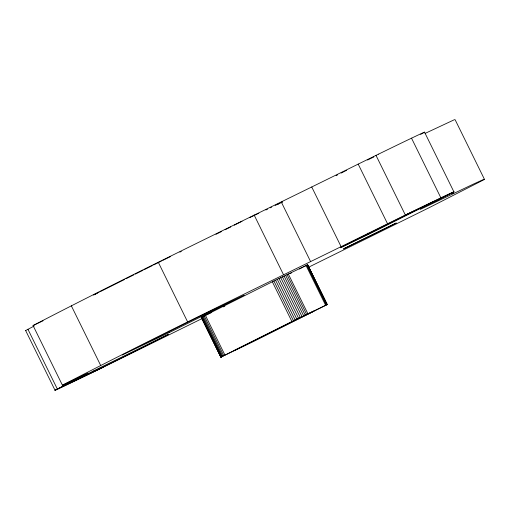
<?xml version="1.0" encoding="UTF-8"?>
<svg xmlns="http://www.w3.org/2000/svg" width="510" height="510" viewBox="0 0 510 510"><rect width="100%" height="100%" fill="white"/><g stroke="black" fill="none" stroke-linecap="round" stroke-linejoin="round"><path stroke-width="0.76" d="M25.5 330.652L34.157 326.005M378.541 154.141A76.003 0.663 -26.2 0 1 424.696 132.109L422.567 133.352M201.259 317.373L275.559 280.168L307.657 264.754L327.242 304.546L252.941 341.751L220.843 357.166L201.259 317.373L202.891 316.646M306.535 265.359L307.657 264.754M220.843 357.166L295.143 319.961L327.242 304.546M378.56 154.128L358.192 164.105C249.728 217.738 140.467 269.79 33.061 325.546L62.43 385.222L88.102 372.982L54.882 390.335A76.022 0.663 -26.2 0 0 101.758 367.946L201.966 318.635M336.096 175.682L337.563 174.904M425.098 133.41L454.48 119.665L455.137 119.748L484.5 179.431L429.095 207.717L308.416 267.304M420.642 134.359L422.038 133.639M62.43 385.222C169.83 329.466 279.097 277.414 387.562 223.788L407.93 213.805A76.022 0.663 -26.2 0 1 454.066 191.785L420.253 209.412L473.089 184.244L483.843 179.341L484.5 179.431M305.739 265.767L303.571 266.864M341.075 173.113L344.435 171.424M99.22 292.153L93.572 294.978L97.142 293.288M100.636 291.446L124.657 279.435M126.066 278.728L133.843 274.845M135.252 274.138L143.023 270.255M144.438 269.548L152.209 265.659M153.625 264.958L161.396 261.069M162.805 260.361L170.608 256.53M215.953 234.326L221.589 231.508M225.114 229.749L230.749 226.931M234.275 225.165L242.027 221.289M169.294 332.558L244.182 295.118L197.121 317.577L122.234 355.017L169.294 332.558L168.606 331.162M290.031 273.634L291.459 272.92M299.293 268.999L302.857 267.221M345.142 171.073L346.551 170.365M368.035 234.587L433.296 201.96L405.673 215.143L340.412 247.771L368.035 234.587L367.334 233.159M367.544 160.032L370.375 158.655M223.329 306.873L224.865 306.127M371.082 158.31L373.785 157.01M249.741 217.579L258.844 213.231M270.179 207.825L271.601 207.143M275.17 205.441L282.298 202.043M179.877 252.106L181.299 251.424M33.061 325.546L43.044 320.777M203.605 316.308L211.408 312.579M103.575 367.053L55.016 390.226L25.64 330.544M424.562 132.205L453.925 191.887L405.373 215.054L376.01 155.371M452.332 192.353L453.027 193.774M411.519 138.172L440.882 197.855M358.192 164.105L387.562 223.788M311.75 187.011L341.12 246.693M281.297 202.03L310.66 261.713M307.581 264.766L327.165 304.566M307.511 264.843L327.095 304.636M307.281 264.9L326.865 304.693M306.759 265.136L326.343 304.929M306.025 265.481L325.609 305.273M288.297 273.947L307.881 313.739M287.015 274.558L306.599 314.358M285.594 275.247L305.178 315.046M254.127 214.997L283.49 274.68M284.057 275.999L303.635 315.792M282.425 276.796L302.009 316.589M280.729 277.625L300.313 317.418M279.002 278.473L298.586 318.265M277.268 279.327L296.852 319.12M275.559 280.168L295.143 319.961M273.908 280.991L293.486 320.784M272.334 281.769L291.918 321.568M205.351 315.263L224.929 355.056M204.178 315.849L223.756 355.648M203.184 316.359L222.762 356.152M202.381 316.767L221.965 356.56M201.788 317.08L221.365 356.872M203.037 320.07L203.739 321.491M206.531 327.178L208.979 332.15M219.816 354.176L221.219 357.019M201.412 317.284L220.989 357.076M201.335 317.354L220.919 357.147M158.285 262.267L187.648 321.95M71.304 305.751L100.674 365.434M27.916 329.237L57.286 388.926M282.585 201.947A36.962 0.325 -26.2 0 1 280.666 202.878M279.423 203.484A36.962 0.325 -26.2 0 1 277.618 204.357M267.514 209.215A36.962 0.325 -26.2 0 1 265.901 209.973M345.015 248.115L343.466 248.95L396.289 223.01L345.015 248.115M94.006 370.662L75.697 380.141L103.759 366.735L168.453 334.375L94.006 370.662M298.293 318.552L234.103 350.644L313.981 311.068L298.293 318.552"/></g></svg>
